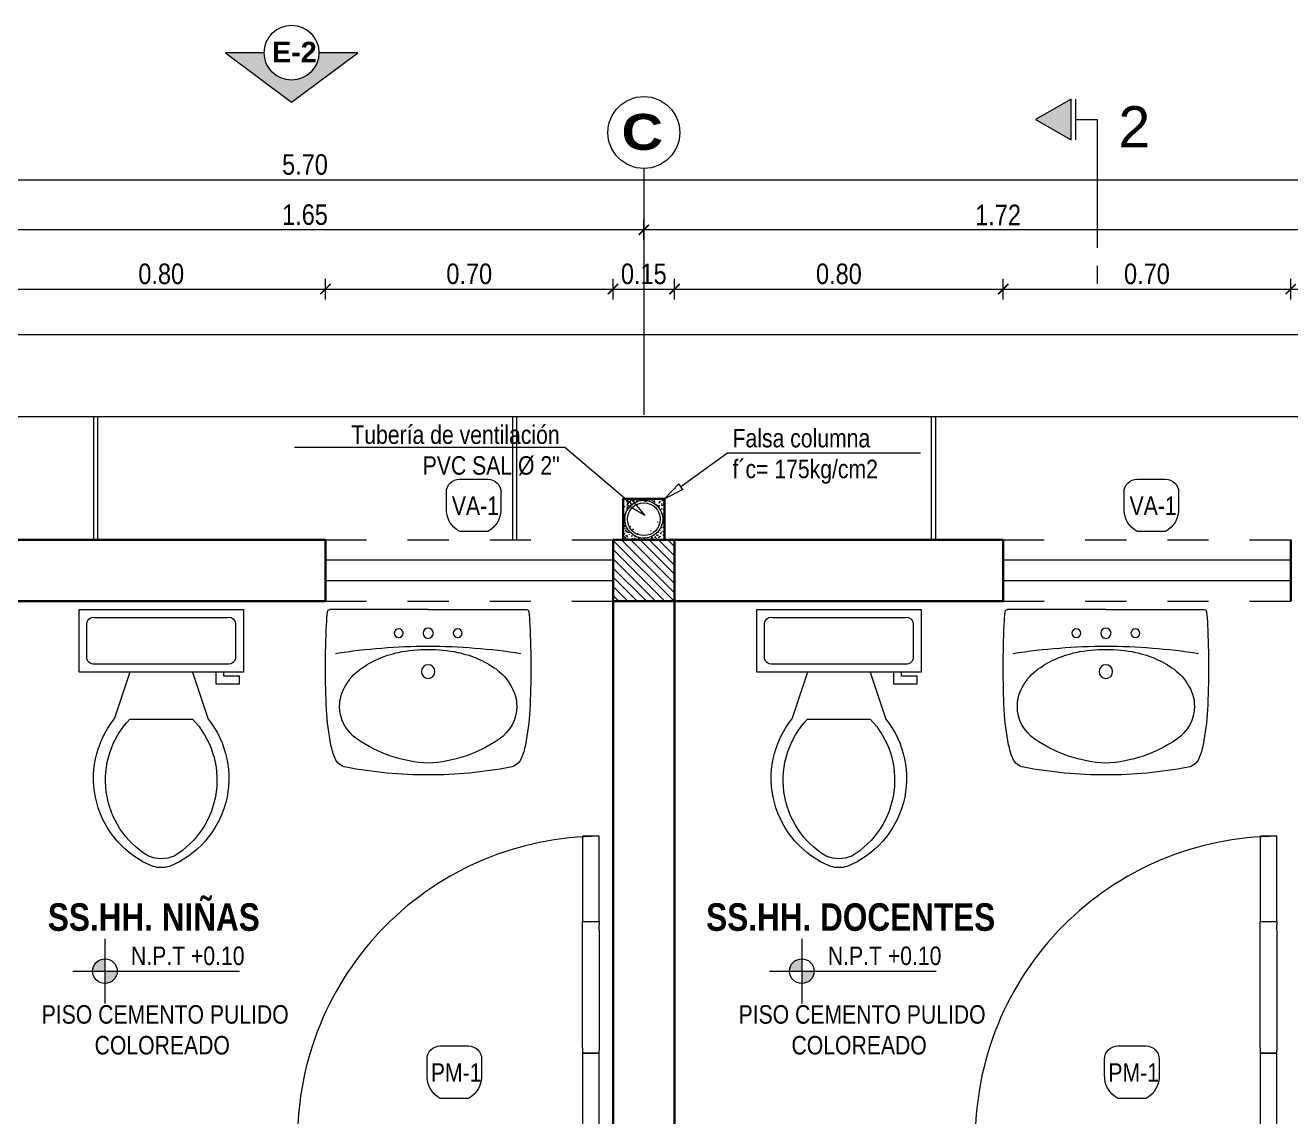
# Model space of a CAD drawing. Header units: metres. Extents: x 115.1 to 149.6, y 26.3 to 56.6.
# Drawn here: x 118.826 to 121.907, y 53.915 to 56.573 of the extents above; entities that cross this region are included whole.
import ezdxf
from ezdxf import colors
from ezdxf.entities.mleader import LeaderData, LeaderLine
from ezdxf.enums import TextEntityAlignment as Align
from ezdxf.math import Vec2, Vec3

# ---------------------------------------------------------------- set-up
doc = ezdxf.new("R2010")
doc.units = ezdxf.units.M
for name, pattern in [('ACAD_ISO02W100', [15, 12, -3]), ('ACAD_ISO04W100', [30, 24, -3, 0, -3]), ('DASHED2', [0.375, 0.25, -0.125])]:
    doc.linetypes.add(name, pattern=pattern)
doc.layers.get('0').update_dxf_attribs({"color": 250})
doc.layers.get('Defpoints').update_dxf_attribs({"color": 30, "lineweight": 9})
for name, color, linetype, lineweight in [('-Achurado', 251, 'Continuous', 5), ('-Acotado', 251, 'Continuous', 5), ('-Eje', 1, 'ACAD_ISO04W100', 9), ('-Proyeccion', 85, 'ACAD_ISO02W100', 9), ('-Textos', 7, 'Continuous', 20), ('-Vista', 148, 'Continuous', 9), ('ACI EJE', 8, 'DASHED2', 0), ('Desagüe', 155, 'Continuous', 40), ('FIC-2ES_CONCRETO 210', 251, 'Continuous', 30), ('ProfileEdges', 252, 'Continuous', 9), ('ventana alta', 7, 'ACAD_ISO02W100', 25)]:
    doc.layers.add(name, color=color, linetype=linetype, lineweight=lineweight)
doc.layers.add('A_50_CotasExter', color=253, linetype='Continuous')
doc.layers.add('THIET-BI', color=21, linetype='Continuous')
doc.layers.add('Observacioness', color=250, linetype='Continuous', plot=False)
doc.layers.add('VISTAS', color=7, linetype='Continuous', lineweight=5, true_color=0x383838)
doc.styles.add('-Arial', font='arial.ttf')
doc.styles.add('-Arial Narrow', font='ARIALN.TTF')
doc.styles.add('ARIALNEG', font='arialbd.ttf')
doc.dimstyles.new('Esc 1_20n', dxfattribs={"dimscale": 0.02, "dimtxt": 2, "dimasz": 1, "dimexe": 1, "dimexo": 1, "dimgap": 0.4500000001, "dimtad": 1, "dimtoh": 1, "dimzin": 3, "dimdsep": 46, "dimtxsty": '-Arial Narrow', "dimblk": 'ARCHTICK', "dimcen": 1, "dimdle": 1, "dimclrd": 252, "dimclre": 252, "dimclrt": 252, "dimadec": 0, "dimazin": 0, "dimtfac": 1, "dimtix": 1, "dimtmove": 1, "dimatfit": 2, "dimldrblk": 'ARCHTICK', "dimfxl": 1, "dimfxlon": 1, "dimtolj": 2, "dimlwd": 5, "dimlwe": 5, "dimarcsym": 0})

# ---------------------------------------------------------------- blocks, each defined once
blk = doc.blocks.new('A$C562401CD')
at = {"layer": 'ProfileEdges', "color": 253, "lineweight": 5}
for p, q in [((0.8167469382248669, 1.426512194620173), (0.8617469382250533, 1.426512370498529)), ((0.8167469921598354, 1.412712492319187), (0.8167469382248669, 1.426512194620173)), ((0.8617469382250533, 1.426512370498529), (0.8617469734005851, 1.417512370498741)), ((0.8617470261640108, 1.404012370498648), (0.8617469734005851, 1.417512370498741)), ((0.8167482913179924, 1.080311896923902), (0.8167483452529609, 1.066512194622916)), ((0.8617482573135646, 1.089012370501351), (0.8617483100771892, 1.075512370501059)), ((0.8617483452529484, 1.066512370501272), (0.8617483100771892, 1.075512370501059)), ((0.8167483452529609, 1.066512194622916), (0.8617483452529484, 1.066512370501272))]:
    blk.add_line(p, q, dxfattribs=at)
for points in [[(0.8617460236566785, 1.660512370496903), (0.8167460236569184, 1.660512194618548), (0.8167469382248669, 1.426512194620173), (0.8617469382250533, 1.426512370498529), (0.8617460236566785, 1.660512370496903)], [(0.8167482913179924, 1.080311896923902), (0.8167469921598354, 1.412712492319187)], [(0.8617470261640108, 1.404012370498648), (0.8617482573135646, 1.089012370501351)], [(0.8617483452529484, 1.066512370501272), (0.8167483452529609, 1.066512194622916), (0.8167492598211368, 0.8325121946245417), (0.8617492598210958, 0.8325123705030961), (0.8617483452529484, 1.066512370501272)], [(0.03149947967517619, 0.776259125545252), (0.03149928620894116, 0.8257591255449057), (-7.137911381960294e-07, 0.8257590024299759), (-1.861556313542678e-07, 0.6907590024309087), (0.04499981384432772, 0.6907591783094631), (0.04499947967508433, 0.7762591783086776), (0.03149947967517619, 0.776259125545252)], [(0.8684994796687704, 0.7762623968852154), (0.8684992862025354, 0.8257623968848691), (0.8999992862020179, 0.8257625199997989), (0.8999998138374963, 0.6907625200007317), (0.8549998138381341, 0.6907623441221631), (0.8549994796690896, 0.7762623441217897), (0.8684994796687704, 0.7762623968852154)]]:
    blk.add_lwpolyline(points, dxfattribs=at)
blk.add_circle((0.8662492686148369, 0.8302623880909294, -3.62615590681292e-09), 0.004500000000000447, dxfattribs=at)
blk.add_arc((0.8662492686148369, 0.8302623880909294, -3.62615590681292e-09), 0.8302621950325345, 90.3107671249488, 180.3107671249618, dxfattribs=at)
blk = doc.blocks.new('Toilet - top')
at = {"layer": 'ProfileEdges', "color": 253, "lineweight": 5}
for p, q in [((9.5, -6), (9.5, -2)), ((-8, -8.5), (-8, -8)), ((-7, -8), (-7, -9.5)), ((-4, -8), (-6, -14)), ((4, -8), (6, -14)), ((-10, -8.5), (-8, -8.5)), ((-10, -9.5), (-10, -8.5)), ((-7, -9.5), (-10, -9.5)), ((4, -14), (-4, -14))]:
    blk.add_line(p, q, dxfattribs=at)
blk.add_lwpolyline([(10.5, -8), (10.5, 0), (-10.5, 0), (-10.5, -8)], close=True, dxfattribs=at)
for points in [[(8.5, -1), (-8.5, -1)], [(-9.5, -2), (-9.5, -6)], [(-8.5, -7), (8.5, -7)]]:
    blk.add_lwpolyline(points, dxfattribs=at)
for centre, radius, start, end in [((-8.625, -1.875), 0.8838834999999999, 81.8699, 188.1301), ((8.625, -1.875), 0.8838834999999999, 351.8699, 98.13009999999998), ((-8.625, -6.125), 0.8838834999999999, 171.869898, 278.1301), ((8.625, -6.125), 0.8838834999999999, 261.8699, 8.130099999999993), ((3.519562435188957, -21.58049502388982), 12.16902005083647, 141.4691096810948, 247.9714346835576), ((4.199957580658808, -21.81740929088453), 11.3291791325804, 136.3677254423718, 238.946823937405), ((-3.519499936778317, -21.58047137067522), 12.16903423757823, 292.0284332733153, 38.53070636800452), ((-4.199890672038477, -21.81738596564129), 11.32918622148567, 301.0530065773863, 43.63209216694732), ((2.096609817270334e-05, -27.87646475467881), 4, 245.7318247449371, 294.2681740488959), ((2.094152141829397e-05, -28.99996806116074), 4, 254.8605283244436, 285.1394707718433)]:
    blk.add_arc(centre, radius, start, end, dxfattribs=at)
blk = doc.blocks.new('GO-L1')
at = {"layer": 'ProfileEdges', "color": 253, "lineweight": 5}
for q in [(-0.3327824254450604, 0), (0.3327824254450604, 0)]:
    blk.add_line((0, 0), q, dxfattribs=at)
for centre, radius in [((-0.09999999999999432, -0.0799999999999983), 0.015), ((0, -0.0799999999999983), 0.0175), ((0.09999999999999432, -0.0799999999999983), 0.015), ((0, -0.2099999999999937), 0.023)]:
    blk.add_circle(centre, radius, dxfattribs=at)
for centre, radius, start, end in [((-0.3327824254450604, -0.007999999999995566), 0.008, 90, 174.3540644898842), ((0.3327824254450604, -0.007999999999995566), 0.008, 5.645935510115757, 90), ((0.5200601350663305, -0.09231231808202267), 0.8650000000000001, 174.3540644898844, 177.3288293691804), ((-0.5200601350663305, -0.09231231808202267), 0.8650000000000001, 2.67117063081956, 5.645935510115578), ((2.652542007047458, -0.195999999999998), 3, 177.2487454111207, 182.7512545888794), ((-2.652542007047458, -0.195999999999998), 3, 357.2487454111206, 2.751254588879296), ((0, -2.123999999999995), 2, 90, 99.01986024400992), ((0, -2.123999999999995), 2, 80.98013975599007, 90), ((-0.03181321100632317, -0.4781009698542675), 0.34, 101.5680942305904, 127.4202598148405), ((-0.003000947976701696, -0.6099905202330262), 0.475, 89.63801516326619, 101.7831711117331), ((0.003000947976701696, -0.6099905202330262), 0.475, 78.21682888826687, 90.36198483673382), ((0.03181321100632317, -0.4781009698542675), 0.34, 52.57974018515949, 78.43190576940964), ((-0.1193186804561464, -0.3496382568626899), 0.185, 130.0736628823188, 152.3456732909803), ((0.1193186804561464, -0.3496382568626899), 0.185, 27.65432670901967, 49.92633711768118), ((-0.1695964615588963, -0.3269999999999982), 0.13, 150.8983235834534, 180), ((0.1695964615588963, -0.3269999999999982), 0.13, 0, 29.10167641654664), ((0.5195640095527239, -0.2901783038704195), 0.8650000000000001, 183.3019116716037, 191.1871020332788), ((-0.1645964615588866, -0.3269999999999982), 0.135, 180, 235.6913590017151), ((0.1645964615588866, -0.3269999999999982), 0.135, 304.3086409982849, 0), ((-0.5195640095527239, -0.2901783038704195), 0.8650000000000001, 348.8128979667213, 356.6980883283964), ((-0.08394301275494342, -0.4085321012941279), 0.25, 191.4125232143251, 202.4373626343587), ((0.02729754206491464, -0.04578502322551969), 0.4754484862487149, 235.6913590017151, 266.7085929295283), ((-0.02729754206491464, -0.04578502322551969), 0.4754484862487149, 273.2914070704717, 304.3086409982849), ((0.08394301275494342, -0.4085321012941279), 0.25, 337.5626373656413, 348.5874767856749), ((-0.2688024808922336, -0.4848667398273392), 0.05, 202.4373626343588, 259.3166524255129), ((0.2688024808922336, -0.4848667398273392), 0.05, 280.6833475744872, 337.5626373656413), ((0, 0.9399999999999977), 1.5, 259.3166524255126, 270.0000000000001), ((0, 0.9399999999999977), 1.5, 270, 280.6833475744875)]:
    blk.add_arc(centre, radius, start, end, dxfattribs=at)
blk = doc.blocks.new('Corte Vertical 1_1000')
at = {"layer": '-Eje'}
blk.add_hatch(color=256, dxfattribs=at).paths.add_polyline_path([(13.34, -3.56), (9.86000239192921, -1.564997389205983), (9.86000239192921, -5.55499999999989)])
for p, q in [((9.439999999999909, -1.565000000000109), (9.439999999999909, -5.55499999999989)), ((9.439999999999909, -3.56), (7.34, -3.56))]:
    blk.add_line(p, q, dxfattribs=at)
blk.add_lwpolyline([(13.34, -3.56), (9.86000239192921, -5.55499999999989), (9.86000239192921, -1.564997389205983)], close=True, dxfattribs=at)
for points in [[(7.34, -3.56), (7.34, -16.05000000000069)], [(7.34, -14.24500000000035), (7.34, -16)], [(7.34, -17.8050000000008), (7.34, -19.56)]]:
    blk.add_lwpolyline(points, dxfattribs=at)
at = {"layer": '-Eje', "style": '-Arial'}
blk.add_attdef('A', text='', height=4, dxfattribs=at).set_placement((3.713053733645211, -4.237467017153904), align=Align.MIDDLE)
blk = doc.blocks.new('_ClosedBlank')
at = {"color": 0, "linetype": 'ByBlock', "lineweight": -2}
for p, q in [((-1, 0.1666666666666667), (0, 0)), ((-1, 0.1666666666666667), (-1, -0.1666666666666667)), ((0, 0), (-1, -0.1666666666666667))]:
    blk.add_line(p, q, dxfattribs=at)
blk = doc.blocks.new('Nivel Planta 1_1000')
at = {"layer": '-Acotado'}
h = blk.add_hatch(color=256, dxfattribs=at)
h.paths.add_polyline_path([(0, 1.2, 0.4142135623731005), (-1.200000000000728, 0), (0, 0)])
h.paths.add_polyline_path([(0, -1.200000000000364, 0.4142135623731005), (1.200000000000728, 0), (0, 0)])
for p, q in [((0, 3.137273269833168), (0, -3.137273269833168)), ((-3.139864209078223, 0), (13.09857032580657, 0))]:
    blk.add_line(p, q, dxfattribs=at)
blk.add_circle((0, 0), 1.19999999999992, dxfattribs=at)
at = {"layer": '-Acotado', "style": '-Arial Narrow'}
blk.add_attdef('NIVEL', (2.536229383167665, 0.6016111006974825), '', height=1.8, dxfattribs=at)
blk = doc.blocks.new('_ArchTick')
at = {"color": 0, "linetype": 'ByBlock', "const_width": 0.15}
blk.add_lwpolyline([(-0.5, -0.5), (0.5, 0.5)], dxfattribs=at)
blk = doc.blocks.new('*D245')
at = {"layer": 'A_50_CotasExter', "color": 252, "lineweight": 5, "transparency": 16777216}
for p, q in [((118.7567041587242, 55.90570174116614), (118.7567041587242, 55.95570174116614)), ((119.5566895758537, 55.90570174116606), (119.5566895758537, 55.95570174116605)), ((118.7317041587242, 55.93070174116614), (119.5816895758537, 55.93070174116605))]:
    blk.add_line(p, q, dxfattribs=at)
at = {"layer": 'Defpoints', "color": 0, "transparency": 16777216}
for p in [(119.5566895758537, 55.93070174116605), (118.7567041587241, 55.32013890541964), (119.5566895758536, 55.32013890541964)]:
    blk.add_point(p, dxfattribs=at)
at = {"layer": 'A_50_CotasExter', "color": 252, "lineweight": 5, "transparency": 16777216, "xscale": 0.025, "yscale": 0.025, "zscale": 0.025}
for p, rotation in [((118.7567041587242, 55.93070174116614), 179.9999999999939), ((119.5566895758537, 55.93070174116605), 359.9999999999939)]:
    blk.add_blockref('_ArchTick', p, dxfattribs=dict(at, rotation=rotation))
at = {"layer": 'A_50_CotasExter', "color": 252, "transparency": 16777216, "insert": (119.156696867289, 55.96748039055468), "char_height": 0.05, "attachment_point": 5, "style": '-Arial Narrow'}
blk.add_mtext('\\A2;0.80', dxfattribs=at)
blk = doc.blocks.new('*D246')
at = {"layer": 'A_50_CotasExter', "color": 252, "lineweight": 5, "transparency": 16777216}
for p, q in [((119.5566895758537, 55.90570174116606), (119.5566895758537, 55.95570174116605)), ((120.2566967143927, 55.90570174116598), (120.2566967143927, 55.95570174116597)), ((119.5316895758537, 55.93070174116605), (120.2816967143927, 55.93070174116598))]:
    blk.add_line(p, q, dxfattribs=at)
at = {"layer": 'Defpoints', "color": 0, "transparency": 16777216}
for p in [(120.2566967143927, 55.93070174116598), (119.5566895758536, 55.32013890541964), (120.2566967143926, 55.32013878810248)]:
    blk.add_point(p, dxfattribs=at)
at = {"layer": 'A_50_CotasExter', "color": 252, "lineweight": 5, "transparency": 16777216, "xscale": 0.025, "yscale": 0.025, "zscale": 0.025}
for p, rotation in [((119.5566895758537, 55.93070174116605), 179.9999999999939), ((120.2566967143927, 55.93070174116598), 359.9999999999939)]:
    blk.add_blockref('_ArchTick', p, dxfattribs=dict(at, rotation=rotation))
at = {"layer": 'A_50_CotasExter', "color": 252, "transparency": 16777216, "insert": (119.9066931451232, 55.9674803905546), "char_height": 0.05, "attachment_point": 5, "style": '-Arial Narrow'}
blk.add_mtext('\\A2;0.70', dxfattribs=at)
blk = doc.blocks.new('*D247')
at = {"layer": 'A_50_CotasExter', "color": 252, "lineweight": 5, "transparency": 16777216}
for p, q in [((120.2566967143927, 55.90570174116598), (120.2566967143927, 55.95570174116597)), ((120.4067079454879, 55.90570174116596), (120.406707945488, 55.95570174116596)), ((120.2316967143927, 55.93070174116598), (120.4317079454879, 55.93070174116596))]:
    blk.add_line(p, q, dxfattribs=at)
at = {"layer": 'Defpoints', "color": 0, "transparency": 16777216}
for p in [(120.4067079454879, 55.93070174116596), (120.2566967143926, 55.32013878810248), (120.4067079454879, 55.32013865567455)]:
    blk.add_point(p, dxfattribs=at)
at = {"layer": 'A_50_CotasExter', "color": 252, "lineweight": 5, "transparency": 16777216, "xscale": 0.025, "yscale": 0.025, "zscale": 0.025}
for p, rotation in [((120.2566967143927, 55.93070174116598), 179.9999999999939), ((120.4067079454879, 55.93070174116596), 359.9999999999939)]:
    blk.add_blockref('_ArchTick', p, dxfattribs=dict(at, rotation=rotation))
at = {"layer": 'A_50_CotasExter', "color": 252, "transparency": 16777216, "insert": (120.3317023299403, 55.96748039055456), "char_height": 0.05, "attachment_point": 5, "style": '-Arial Narrow'}
blk.add_mtext('\\A2;0.15', dxfattribs=at)
blk = doc.blocks.new('*D248')
at = {"layer": 'A_50_CotasExter', "color": 252, "lineweight": 5, "transparency": 16777216}
for p, q in [((120.4067079454879, 55.90570174116596), (120.406707945488, 55.95570174116596)), ((121.2066901752875, 55.90570174116588), (121.2066901752875, 55.95570174116587)), ((120.3817079454879, 55.93070174116596), (121.2316901752875, 55.93070174116588))]:
    blk.add_line(p, q, dxfattribs=at)
at = {"layer": 'Defpoints', "color": 0, "transparency": 16777216}
for p in [(121.2066901752875, 55.93070174116588), (120.4067079454879, 55.32013865567455), (121.2066901752874, 55.32013865928612)]:
    blk.add_point(p, dxfattribs=at)
at = {"layer": 'A_50_CotasExter', "color": 252, "lineweight": 5, "transparency": 16777216, "xscale": 0.025, "yscale": 0.025, "zscale": 0.025}
for p, rotation in [((120.4067079454879, 55.93070174116596), 179.9999999999939), ((121.2066901752875, 55.93070174116588), 359.9999999999939)]:
    blk.add_blockref('_ArchTick', p, dxfattribs=dict(at, rotation=rotation))
at = {"layer": 'A_50_CotasExter', "color": 252, "transparency": 16777216, "insert": (120.8066990603877, 55.96748039055451), "char_height": 0.05, "attachment_point": 5, "style": '-Arial Narrow'}
blk.add_mtext('\\A2;0.80', dxfattribs=at)
blk = doc.blocks.new('*D249')
at = {"layer": 'A_50_CotasExter', "color": 252, "lineweight": 5, "transparency": 16777216}
for p, q in [((121.2066901752875, 55.90570174116588), (121.2066901752875, 55.95570174116587)), ((121.906700580349, 55.9057017411658), (121.906700580349, 55.9557017411658)), ((121.1816901752875, 55.93070174116588), (121.931700580349, 55.9307017411658))]:
    blk.add_line(p, q, dxfattribs=at)
at = {"layer": 'Defpoints', "color": 0, "transparency": 16777216}
for p in [(121.906700580349, 55.9307017411658), (121.2066901752874, 55.32013865928612), (121.9067005803489, 55.32013848569646)]:
    blk.add_point(p, dxfattribs=at)
at = {"layer": 'A_50_CotasExter', "color": 252, "lineweight": 5, "transparency": 16777216, "xscale": 0.025, "yscale": 0.025, "zscale": 0.025}
for p, rotation in [((121.2066901752875, 55.93070174116588), 179.9999999999939), ((121.906700580349, 55.9307017411658), 359.9999999999939)]:
    blk.add_blockref('_ArchTick', p, dxfattribs=dict(at, rotation=rotation))
at = {"layer": 'A_50_CotasExter', "color": 252, "transparency": 16777216, "insert": (121.5566953778183, 55.96748039055443), "char_height": 0.05, "attachment_point": 5, "style": '-Arial Narrow'}
blk.add_mtext('\\A2;0.70', dxfattribs=at)
blk = doc.blocks.new('*D250')
at = {"layer": 'A_50_CotasExter', "color": 252, "lineweight": 5, "transparency": 16777216}
for p, q in [((121.906700580349, 55.9057017411658), (121.906700580349, 55.9557017411658)), ((122.0567005803578, 55.90570174116579), (122.0567005803578, 55.95570174116578)), ((121.881700580349, 55.93070174116581), (122.0817005803578, 55.93070174116578))]:
    blk.add_line(p, q, dxfattribs=at)
at = {"layer": 'Defpoints', "color": 0, "transparency": 16777216}
for p in [(122.0567005803578, 55.93070174116578), (121.9067005803489, 55.32013848569646), (122.0567005803577, 55.32013865567447)]:
    blk.add_point(p, dxfattribs=at)
at = {"layer": 'A_50_CotasExter', "color": 252, "lineweight": 5, "transparency": 16777216, "xscale": 0.025, "yscale": 0.025, "zscale": 0.025}
for p, rotation in [((121.906700580349, 55.9307017411658), 179.9999999999939), ((122.0567005803578, 55.93070174116578), 359.9999999999939)]:
    blk.add_blockref('_ArchTick', p, dxfattribs=dict(at, rotation=rotation))
at = {"layer": 'A_50_CotasExter', "color": 252, "transparency": 16777216, "insert": (121.9817005803534, 55.96748039055438), "char_height": 0.05, "attachment_point": 5, "style": '-Arial Narrow'}
blk.add_mtext('\\A2;0.15', dxfattribs=at)
blk = doc.blocks.new('*D255')
at = {"layer": 'A_50_CotasExter', "color": 252, "lineweight": 5, "transparency": 16777216}
for p, q in [((122.0817045533556, 56.07500100187895), (120.3067079806036, 56.07500100187895)), ((120.3317079806036, 56.05000100187895), (120.3317079806036, 56.10000100187895)), ((122.0567045533555, 56.05000100187895), (122.0567045533555, 56.10000100187895))]:
    blk.add_line(p, q, dxfattribs=at)
at = {"layer": 'Defpoints', "color": 0, "transparency": 16777216}
for p in [(120.3317079806036, 56.07500100187895), (120.3317079806036, 55.62013840524848), (122.0567045533555, 55.62013840615421)]:
    blk.add_point(p, dxfattribs=at)
at = {"layer": 'A_50_CotasExter', "color": 252, "lineweight": 5, "transparency": 16777216, "xscale": 0.025, "yscale": 0.025, "zscale": 0.025, "rotation": 180}
blk.add_blockref('_ArchTick', (120.3317079806036, 56.07500100187895), dxfattribs=at)
at = {"layer": 'A_50_CotasExter', "color": 252, "lineweight": 5, "transparency": 16777216, "xscale": 0.025, "yscale": 0.025, "zscale": 0.025}
blk.add_blockref('_ArchTick', (122.0567045533555, 56.07500100187895), dxfattribs=at)
at = {"layer": 'A_50_CotasExter', "color": 252, "transparency": 16777216, "insert": (121.1942062669796, 56.11135332111747), "char_height": 0.05, "attachment_point": 5, "style": '-Arial Narrow'}
blk.add_mtext('\\A2;1.72', dxfattribs=at)
blk = doc.blocks.new('*D256')
at = {"layer": 'A_50_CotasExter', "color": 252, "lineweight": 5, "transparency": 16777216}
for p, q in [((120.3567079806036, 56.07500100187895), (118.6567073709731, 56.07500100187895)), ((118.6817073709731, 56.05000100187895), (118.6817073709731, 56.10000100187895)), ((120.3317079806036, 56.05000100187895), (120.3317079806036, 56.10000100187895))]:
    blk.add_line(p, q, dxfattribs=at)
at = {"layer": 'Defpoints', "color": 0, "transparency": 16777216}
for p in [(118.6817073709731, 56.07500100187895), (118.6817073709731, 55.62013849605783), (120.3317079806036, 55.62013840524848)]:
    blk.add_point(p, dxfattribs=at)
at = {"layer": 'A_50_CotasExter', "color": 252, "lineweight": 5, "transparency": 16777216, "xscale": 0.025, "yscale": 0.025, "zscale": 0.025, "rotation": 180}
blk.add_blockref('_ArchTick', (118.6817073709731, 56.07500100187895), dxfattribs=at)
at = {"layer": 'A_50_CotasExter', "color": 252, "lineweight": 5, "transparency": 16777216, "xscale": 0.025, "yscale": 0.025, "zscale": 0.025}
blk.add_blockref('_ArchTick', (120.3317079806036, 56.07500100187895), dxfattribs=at)
at = {"layer": 'A_50_CotasExter', "color": 252, "transparency": 16777216, "insert": (119.5067076757884, 56.11177965126754), "char_height": 0.05, "attachment_point": 5, "style": '-Arial Narrow'}
blk.add_mtext('\\A2;1.65', dxfattribs=at)
blk = doc.blocks.new('*D260')
at = {"layer": 'A_50_CotasExter', "color": 252, "lineweight": 5, "transparency": 16777216}
for p, q in [((116.6317185530726, 56.19704817499291), (122.3817007049926, 56.19704817499291)), ((116.6567185530726, 56.17204817499292), (116.6567185530726, 56.22204817499291)), ((122.3567007049926, 56.17204817499292), (122.3567007049926, 56.22204817499291))]:
    blk.add_line(p, q, dxfattribs=at)
at = {"layer": 'Defpoints', "color": 0, "transparency": 16777216}
for p in [(122.3567007049926, 56.19704817499291), (116.6567185530726, 55.6201384114303), (122.3567007049926, 55.62013864964169)]:
    blk.add_point(p, dxfattribs=at)
at = {"layer": 'A_50_CotasExter', "color": 252, "lineweight": 5, "transparency": 16777216, "xscale": 0.025, "yscale": 0.025, "zscale": 0.025, "rotation": 180}
blk.add_blockref('_ArchTick', (116.6567185530726, 56.19704817499291), dxfattribs=at)
at = {"layer": 'A_50_CotasExter', "color": 252, "lineweight": 5, "transparency": 16777216, "xscale": 0.025, "yscale": 0.025, "zscale": 0.025}
blk.add_blockref('_ArchTick', (122.3567007049926, 56.19704817499291), dxfattribs=at)
at = {"layer": 'A_50_CotasExter', "color": 252, "transparency": 16777216, "insert": (119.5067096290326, 56.2338268243815), "char_height": 0.05, "attachment_point": 5, "style": '-Arial Narrow'}
blk.add_mtext('\\A2;5.70', dxfattribs=at)
blk = doc.blocks.new('*D381')
at = {"layer": 'A_50_CotasExter', "color": 252, "lineweight": 5, "transparency": 16777216}
for p, q in [((124.3392354452029, 54.86854730417072), (124.3392354452029, 55.83355902545908)), ((124.3642354452029, 55.80855902545908), (124.3142354452029, 55.80855902545908)), ((124.314235445203, 54.89354730417072), (124.364235445203, 54.89354730417072))]:
    blk.add_line(p, q, dxfattribs=at)
at = {"layer": 'Defpoints', "color": 0, "transparency": 16777216}
for p in [(124.3392354452029, 55.80855902545908), (124.5665051409669, 55.80855902545908), (119.6157589211932, 54.89354730417072)]:
    blk.add_point(p, dxfattribs=at)
at = {"layer": 'A_50_CotasExter', "color": 252, "lineweight": 5, "transparency": 16777216, "xscale": 0.025, "yscale": 0.025, "zscale": 0.025}
for p, rotation in [((124.3392354452029, 55.80855902545908), 90), ((124.3392354452029, 54.89354730417072), 270)]:
    blk.add_blockref('_ArchTick', p, dxfattribs=dict(at, rotation=rotation))
at = {"layer": 'A_50_CotasExter', "color": 252, "transparency": 16777216, "insert": (124.3024567958144, 55.35105316481485), "char_height": 0.05, "attachment_point": 5, "rotation": 90, "style": '-Arial Narrow'}
blk.add_mtext('\\A2;0.92', dxfattribs=at)
blk = doc.blocks.new('*D382')
at = {"layer": 'A_50_CotasExter', "color": 252, "lineweight": 5, "transparency": 16777216}
for p, q in [((124.1710464033322, 52.78934021670908), (124.1710464033322, 55.83355902545908)), ((124.1960464033322, 55.80855902545908), (124.1460464033322, 55.80855902545908)), ((124.1460464033322, 52.81434021670908), (124.1960464033322, 52.81434021670908))]:
    blk.add_line(p, q, dxfattribs=at)
at = {"layer": 'Defpoints', "color": 0, "transparency": 16777216}
for p in [(124.1710464033322, 55.80855902545908), (124.5665051409669, 55.80855902545908), (119.3157588811559, 52.81434021670908)]:
    blk.add_point(p, dxfattribs=at)
at = {"layer": 'A_50_CotasExter', "color": 252, "lineweight": 5, "transparency": 16777216, "xscale": 0.025, "yscale": 0.025, "zscale": 0.025}
for p, rotation in [((124.1710464033322, 55.80855902545908), 90), ((124.1710464033322, 52.81434021670908), 270)]:
    blk.add_blockref('_ArchTick', p, dxfattribs=dict(at, rotation=rotation))
at = {"layer": 'A_50_CotasExter', "color": 252, "transparency": 16777216, "insert": (124.1342677539436, 54.31144962108403), "char_height": 0.05, "attachment_point": 5, "rotation": 90, "style": '-Arial Narrow'}
blk.add_mtext('\\A2;2.99', dxfattribs=at)

msp = doc.modelspace()

# ---------------------------------------------------------------- hatches: boundary and pattern name
at = {"layer": '-Achurado', "lineweight": 5, "ltscale": 0.008999999999999998}
h = msp.add_hatch(dxfattribs=at)
h.set_pattern_fill('ANSI31', color=256, scale=0.005, angle=-90.00000000000001)
h.set_pattern_definition([(314.9999999999999, (0, 0.7522096962722742), (0.01122532015133645, 0.01122532015133644), [])])
h.paths.add_polyline_path([(120.2567079031501, 55.32013833613081), (120.2567079042334, 55.17013841736581), (120.4067079457468, 55.17013840544926), (120.4067079446634, 55.3201383242143)])
at = {"layer": 'Observacioness', "lineweight": 5, "ltscale": 0.1}
h = msp.add_hatch(dxfattribs=at)
h.set_pattern_fill('AR-CONC', color=0, scale=0.003)
h.set_pattern_definition([(49.99999999999999, (-800675.858308624, -9254173.62307868), (0.02151780547802261, -0.001882564049477853), [0.00225, -0.02475]), (355, (-800675.858308624, -9254173.62307868), (-0.004162540008390001, 0.02256576401100036), [0.0018, -0.0198]), (100.45144446, (-800675.8565154736, -9254173.62323556), (0.01735526540181336, 0.02068319972905888), [0.001912205759999997, -0.02103426335999995]), (46.18420000000001, (-800675.858308624, -9254173.61707868), (0.03201723992014717, -0.004965578423792296), [0.003375, -0.037125]), (96.63563549, (-800675.8556405216, -9254173.617492478), (0.02803985837022685, 0.02922355802323651), [0.00286831026, -0.0315514128]), (351.1841639899999, (-800675.858308624, -9254173.61707868), (0.02803985835164319, 0.02922355800809971), [0.0027, -0.02970000003]), (21, (-800675.855308624, -9254173.61857868), (0.01790721156355385, -0.01207856671996017), [0.00225, -0.02475]), (326.0000000000001, (-800675.855308624, -9254173.61857868), (0.007299459957647452, 0.02175450135140559), [0.0018, -0.0198]), (71.45144474, (-800675.8538163564, -9254173.619585227), (0.02520667130189913, 0.009675934584190615), [0.0019122057, -0.02103426336]), (37.50000000000001, (-800675.858308624, -9254173.62307868), (0.0003647956595187201, 0.009986815614939346), [0, -0.01956, 0, -0.0201, 0, -0.019875]), (7.499999999999999, (-800675.858308624, -9254173.62307868), (0.007892086123264459, 0.01183235135647081), [0, -0.01146, 0, -0.01911, 0, -0.007575]), (327.5, (-800675.864998624, -9254173.62307868), (0.01601467308517227, -0.0006766461520313927), [0, -0.0075, 0, -0.0234, 0, -0.03105]), (317.5, (-800675.867998624, -9254173.62307868), (0.01749558508027159, 0.003003149469969532), [0, -0.00975, 0, -0.01554, 0, -0.02205])])
h.paths.add_polyline_path([(120.281707870263, 55.32013857068547), (120.281707870263, 55.42013857031294), (120.3817078702398, 55.42013857031294), (120.3817078702398, 55.32013857068547)])
edge = h.paths.add_edge_path(flags=16)
edge.add_arc((120.3317078701932, 55.37013857143052), 0.04620798642281443, 0, 360)
at = {"layer": 'VISTAS', "true_color": 0xc2c2c2}
h = msp.add_hatch(color=9, dxfattribs=at)
h.dxf.hatch_style = 1
h.paths.add_polyline_path([(119.4073801621246, 56.50649776564509), (119.3129884118743, 56.50649776564509), (119.4740676433651, 56.38569932140066), (119.6351468748569, 56.50649776564509), (119.5407551246066, 56.50649776564509, -0.1989123673807722), (119.5212228135712, 56.45934259544023, -0.6681786379198804)])

# ---------------------------------------------------------------- linework, layer by layer
at = {"layer": '-Acotado'}
for points in [[(119.8829078984469, 55.46764133738243), (119.9519817017591, 55.46764133738243, -0.4142135623730951), (119.9838864607947, 55.43573657834641), (119.9838864607947, 55.39703610563625, -0.2864775821717732), (119.9519817017591, 55.34013134660059), (119.8829078984469, 55.34013134660059, -0.2864775821728731), (119.8510031394109, 55.39703610563625), (119.8510031394109, 55.43573657834641, -0.4142135623730819)], [(121.5329084978807, 55.46764108763735), (121.6019823011929, 55.46764108763735, -0.4142135623730951), (121.6338870602285, 55.43573632860132), (121.6338870602285, 55.39703585589116, -0.2864775821717732), (121.6019823011929, 55.3401310968555), (121.5329084978807, 55.3401310968555, -0.2864775821728731), (121.5010037388447, 55.39703585589116), (121.5010037388447, 55.43573632860132, -0.4142135623730819)], [(119.8358491375601, 54.08705745260249), (119.9049229408724, 54.08705745260249, -0.4142135623730951), (119.9368276999079, 54.05515269356647), (119.9368276999079, 54.01645222085631, -0.2864775821717732), (119.9049229408724, 53.95954746182065), (119.8358491375601, 53.95954746182065, -0.2864775821728731), (119.8039443785241, 54.01645222085631), (119.8039443785241, 54.05515269356647, -0.4142135623730819)], [(121.4854945752097, 54.08705745260249), (121.5545683785219, 54.08705745260249, -0.4142135623730951), (121.5864731375575, 54.05515269356647), (121.5864731375575, 54.01645222085631, -0.2864775821717732), (121.5545683785219, 53.95954746182065), (121.4854945752097, 53.95954746182065, -0.2864775821728731), (121.4535898161737, 54.01645222085631), (121.4535898161737, 54.05515269356647, -0.4142135623730819)]]:
    msp.add_lwpolyline(points, format="xyb", close=True, dxfattribs=at)
at = {"layer": '-Eje', "ltscale": 0.025}
msp.add_line((120.3317079806036, 56.22458620383661), (120.3317079806036, 55.62013840524848), dxfattribs=at)
at = {"layer": '-Eje', "linetype": 'ByBlock', "ltscale": 0.025}
msp.add_circle((120.3317079806036, 56.3120862038367), 0.0875, dxfattribs=at)
at = {"layer": '-Proyeccion', "ltscale": 3}
msp.add_lwpolyline([(116.4567181009547, 52.32013828805729), (116.4567185792824, 55.82013840307199), (122.5567011668305, 55.82013865800003), (122.5566927382992, 52.32013853491073)], close=True, dxfattribs=at)
at = {"layer": '-Vista', "color": 254}
for p, q in [((118.991717812079, 55.62047312592085), (118.991717812079, 55.32048061564484)), ((119.001717812079, 55.62047312592085), (119.001717812079, 55.32048061564484)), ((120.011717812079, 55.6204730786553), (120.011717812079, 55.32048056837929)), ((120.021717812079, 55.6204730786553), (120.021717812079, 55.32048056837929)), ((121.031717812079, 55.6204728727963), (121.031717812079, 55.32048036252029)), ((121.041717812079, 55.6204728727963), (121.041717812079, 55.32048036252029))]:
    msp.add_line(p, q, dxfattribs=at)
at = {"layer": 'ACI EJE', "ltscale": 0.3}
for p, q in [((119.5566895758536, 55.32013890541964), (120.2566968843706, 55.32013878810245)), ((121.2066901752874, 55.32013865567455), (121.9066974838044, 55.32013853835737)), ((119.5566895758536, 55.17013890865867), (120.2566968843706, 55.17013879134149)), ((121.2066901752874, 55.17013865891359), (121.9066974838044, 55.1701385415964))]:
    msp.add_line(p, q, dxfattribs=at)
at = {"layer": 'Desagüe', "lineweight": 5, "ltscale": 0.1}
for radius in [0.04620798642281443, 0.04]:
    msp.add_circle((120.3317078701932, 55.37013857143052), radius, dxfattribs=at)
at = {"layer": 'FIC-2ES_CONCRETO 210'}
for p, q in [((119.5566895758536, 55.32013890541964), (118.7567041587241, 55.32013890541964)), ((119.5566895758536, 55.17013890865867), (119.5566895758536, 55.3201389090312)), ((120.2566968843706, 55.17013879134149), (120.2566967143929, 55.32013848568382)), ((120.4067078702442, 55.32013865567447), (120.2567078702354, 55.32013848569646)), ((121.2066901752874, 55.32013865567455), (120.4067047581579, 55.32013865567455)), ((120.4067079080051, 55.17013860649784), (120.4067079454879, 55.32013865567455)), ((121.2066901752874, 55.17013865891359), (121.2066901752874, 55.32013865928612)), ((121.9066895944841, 55.17013879134149), (121.9066894245065, 55.32013848568382)), ((119.5566895758536, 55.17013890865867), (118.756697269613, 55.17013885624226)), ((120.4067079080051, 55.17013848226658), (120.2567079042334, 55.17013841736581)), ((120.2567079104528, 53.8701383193068), (120.2567079042334, 55.17013841736581)), ((121.2066901752874, 55.17013865891359), (120.4066978690469, 55.17013860649718)), ((120.4067079080051, 55.17013848226658), (120.4067079442645, 53.87013837699608))]:
    msp.add_line(p, q, dxfattribs=at)
msp.add_lwpolyline([(120.2817078702398, 55.32013857068547), (120.2817078702398, 55.42013857068549), (120.3817078702398, 55.42013857068549), (120.3817078702398, 55.32013857068547)], dxfattribs=at)
at = {"layer": 'ProfileEdges', "lineweight": 5}
msp.add_lwpolyline([(116.6567181271644, 52.37013829615089), (116.6567185530726, 55.6201384114303), (122.3567007049926, 55.62013864964169), (122.356693200136, 52.37013852681716)], close=True, dxfattribs=at)
at = {"layer": 'ventana alta', "lineweight": 13, "ltscale": 0.8}
for p, q in [((120.2566895758071, 55.27013890828614), (119.5566895758536, 55.27013890828614)), ((121.9066901752409, 55.27013865854106), (121.2066901752874, 55.27013865854106)), ((120.2566895758071, 55.22013890940373), (119.5566895758536, 55.22013890940373)), ((121.9066901752409, 55.22013865965864), (121.2066901752874, 55.22013865965864))]:
    msp.add_line(p, q, dxfattribs=at)
at = {"layer": 'VISTAS', "color": 252}
msp.add_lwpolyline([(119.4073801621246, 56.50649776564509), (119.3129884118743, 56.50649776564509), (119.4740676433651, 56.38569932140066), (119.6351468748569, 56.50649776564509), (119.5407551246066, 56.50649776564509)], dxfattribs=at)
at = {"layer": 'VISTAS', "color": 250, "true_color": 0x383838}
msp.add_circle((119.4740676433657, 56.50649776564509), 0.06668748124096462, dxfattribs=at)
at = {"layer": 'VISTAS', "color": 252}
msp.add_circle((119.4740676433657, 56.50649776564509), 0.06668748124096462, dxfattribs=at)

# ---------------------------------------------------------------- block references
at = {"layer": '-Acotado'}
ref = msp.add_blockref('Nivel Planta 1_1000', (119.0196568923445, 54.26924295444125), dxfattribs=dict(at, xscale=0.025, yscale=0.025, zscale=0.025))
ref.add_attrib('NIVEL', 'N.P.T +0.10', (119.0830626269237, 54.28428323195878), dxfattribs={"layer": '-Textos', "height": 0.045, "style": '-Arial Narrow'})
ref = msp.add_blockref('Nivel Planta 1_1000', (120.7164089713008, 54.26924295444125), dxfattribs=dict(at, xscale=0.025, yscale=0.025, zscale=0.025))
ref.add_attrib('NIVEL', 'N.P.T +0.10', (120.77981470588, 54.28428323195878), dxfattribs={"layer": '-Textos', "height": 0.045, "style": '-Arial Narrow'})
at = {"layer": '-Eje'}
ref = msp.add_blockref('Corte Vertical 1_1000', (121.6187921484279, 56.43269191886134), dxfattribs=dict(at, xscale=-0.025, yscale=0.025, zscale=0.025))
ref.add_attrib('A', '2', dxfattribs={"height": 0.1, "style": '-Arial'}).set_placement((121.5259658050867, 56.32675524343268), align=Align.MIDDLE)
at = {"xscale": 0.8888883195359466, "yscale": 0.8888883195359466, "zscale": 0.8888883195359466, "rotation": 0.0002239459273990353}
for p in [(119.456710827244, 53.12193950408356), (121.1067074016915, 53.1219395091361)]:
    msp.add_blockref('A$C562401CD', p, dxfattribs=at)
at = {"layer": 'THIET-BI'}
for name, p, xscale, yscale, zscale in [('Toilet - top', (119.1567006143469, 55.15013856693146), -0.0190476190480361, 0.0190476190480361, 0.01904761904803388), ('GO-L1', (119.8067006143702, 55.15013856693146), -0.7195114376206653, 0.7195114376206653, 0.7195114376205998), ('Toilet - top', (120.8067006143702, 55.15013856693146), -0.0190476190480361, 0.0190476190480361, 0.01904761904803388), ('GO-L1', (121.4567006143935, 55.15013856693146), -0.7195114376206653, 0.7195114376206653, 0.7195114376205998)]:
    msp.add_blockref(name, p, dxfattribs=dict(at, xscale=xscale, yscale=yscale, zscale=zscale))

# ---------------------------------------------------------------- texts
at = {"layer": '-Acotado', "color": 7, "attachment_point": 3, "style": '-Arial Narrow'}
for s, insert, char_height, width in [('\\pxqc;{\\fArial Narrow|b1|i0|c0|p34;SS.HH. NIÑAS}', (119.763643390543, 54.43459935319557), 0.067027862528928, 1.249855741802776), ('\\pxqc;{\\fArial Narrow|b1|i0|c0|p34;SS.HH. DOCENTES}', (121.4603954694993, 54.43459935319557), 0.067027862528928, 1.249855741802776), ('\\pxqc; PISO CEMENTO PULIDO\\PCOLOREADO', (119.5787483294633, 54.18649305053198), 0.04500000000000001, 0.8391063993253738), ('\\pxqc; PISO CEMENTO PULIDO\\PCOLOREADO', (121.2755004084196, 54.18649305053198), 0.04500000000000001, 0.8391063993253738)]:
    msp.add_mtext(s, dxfattribs=dict(at, insert=insert, char_height=char_height, width=width))
at = {"layer": '-Textos', "style": '-Arial Narrow'}
for s, p in [('VA-1', (119.8643461576576, 55.38052707849353)), ('VA-1', (121.5143467570914, 55.38052682874844)), ('PM-1', (119.8132394568583, 53.99994319371359)), ('PM-1', (121.4628848945079, 53.99994319371359))]:
    msp.add_text(s, height=0.045, dxfattribs=at).set_placement(p)
at = {"layer": '-Textos', "insert": (120.3279468244946, 56.31287889189245), "char_height": 0.0875, "attachment_point": 5, "style": '-Arial Narrow'}
msp.add_mtext_dynamic_manual_height_columns('\\pxqc;{\\fArial Black|b0|i0|c0|p34;C}', width=0.2946086952086082, gutter_width=12.5, heights=[0.218812464020786], dxfattribs=at)
at = {"layer": 'VISTAS', "color": 252, "insert": (119.4266636079111, 56.48302496242096), "char_height": 0.05, "attachment_point": 7, "style": 'ARIALNEG'}
msp.add_mtext_dynamic_manual_height_columns('E-2', width=0.2913057583749489, gutter_width=9.792335983405565, heights=[0], dxfattribs=at)

# ---------------------------------------------------------------- dimensions: what is measured, and where the dimension line sits
at = {"layer": 'A_50_CotasExter'}
dim = msp.add_aligned_dim(p1=(116.6567185530726, 55.6201384114303), p2=(122.3567007049926, 55.62013864964169), distance=0.5769095253512185, dimstyle='Esc 1_20n', override={"dimscale": 0.025}, dxfattribs=at)
dim.commit()
dim.dimension.update_dxf_attribs({"geometry": '*D260', "text_midpoint": (119.5067096290326, 56.2338268243815)})
for base, p1, p2, angle, picture, middle in [((118.6817073709731, 56.07500100187895), (120.3317079806036, 55.62013840524848), (118.6817073709731, 55.62013849605783), 4.071109992262541e-12, '*D256', (119.5067076757884, 56.11177965126754)), ((120.3317079806036, 56.07500100187895), (122.0567045533555, 55.62013840615421), (120.3317079806036, 55.62013840524848), 4.071109992262541e-12, '*D255', (121.1942062669796, 56.11135332111747)), ((119.5566895758537, 55.93070174116605), (118.7567041587241, 55.32013890541964), (119.5566895758536, 55.32013890541964), 179.9999999999939, '*D245', (119.156696867289, 55.96748039055468)), ((120.2566967143927, 55.93070174116598), (119.5566895758536, 55.32013890541964), (120.2566967143926, 55.32013878810248), 179.9999999999939, '*D246', (119.9066931451232, 55.9674803905546)), ((120.4067079454879, 55.93070174116596), (120.2566967143926, 55.32013878810248), (120.4067079454879, 55.32013865567455), 179.9999999999939, '*D247', (120.3317023299403, 55.96748039055456)), ((121.2066901752875, 55.93070174116588), (120.4067079454879, 55.32013865567455), (121.2066901752874, 55.32013865928612), 179.9999999999939, '*D248', (120.8066990603877, 55.96748039055451)), ((121.906700580349, 55.9307017411658), (121.2066901752874, 55.32013865928612), (121.9067005803489, 55.32013848569646), 179.9999999999939, '*D249', (121.5566953778183, 55.96748039055443)), ((122.0567005803578, 55.93070174116578), (121.9067005803489, 55.32013848569646), (122.0567005803577, 55.32013865567447), 179.9999999999939, '*D250', (121.9817005803534, 55.96748039055438)), ((124.1710464033322, 55.80855902545908), (119.3157588811558, 52.81434021670905), (124.5665051409669, 55.80855902545905), 270, '*D382', (124.1342677539436, 54.31144962108403)), ((124.3392354452029, 55.80855902545908), (119.6157589211931, 54.89354730417069), (124.5665051409669, 55.80855902545905), 270, '*D381', (124.3024567958144, 55.35105316481485))]:
    dim = msp.add_linear_dim(base=base, p1=p1, p2=p2, angle=angle, dimstyle='Esc 1_20n', override={"dimscale": 0.025}, dxfattribs=at)
    dim.commit()
    dim.dimension.update_dxf_attribs({"geometry": picture, "text_midpoint": middle})

# ---------------------------------------------------------------- leaders
at = {"layer": '-Acotado'}
ml = msp.add_multileader_mtext('Standard', dxfattribs=at)
ml.set_content('Tubería de ventilación\\P PVC SAL %%C 2"', color=7, style='-Arial Narrow')
ml.set_leader_properties(color=7, linetype='Continuous', lineweight=0)
ml.set_arrow_properties(name='CLOSEDBLANK')
ml.build(insert=Vec2(0, 0))
ml.multileader.update_dxf_attribs({"has_dogleg": 0, "text_left_attachment_type": 6, "text_right_attachment_type": 6, "dogleg_length": 0, "arrow_head_size": 0.05, "scale": 0.025})
ctx = ml.context
ctx.base_point, ctx.scale, ctx.char_height, ctx.arrow_head_size, ctx.landing_gap_size, ctx.plane_origin = Vec3(119.6119474297992, 55.54464150733992), 0.025, 0.04500000000000001, 0.05, 0.0125, Vec3(119.6925296632626, 56.44540276285134)
ctx.left_attachment, ctx.right_attachment, ctx.text_align_type = 6, 6, 2
notes = []
notes.append((ctx, [(1, (1, 1, 0), (120.1393144147924, 55.54464150733992), (-1, 0), 0, [(0, [(120.3340570942992, 55.3791392771596)], 0, [])])]))
ctx.mtext.insert, ctx.mtext.alignment, ctx.mtext.flow_direction = Vec3(120.1268144147923, 55.59864150733992), 3, 5
ml = msp.add_multileader_mtext('Standard', dxfattribs=at)
ml.set_content('Falsa columna\\Pf´c= 175kg/cm2', color=7, style='-Arial Narrow')
ml.set_leader_properties(color=7, linetype='Continuous', lineweight=0)
ml.set_arrow_properties(name='CLOSEDBLANK')
ml.build(insert=Vec2(0, 0))
ml.multileader.update_dxf_attribs({"has_dogleg": 0, "text_left_attachment_type": 6, "text_right_attachment_type": 6, "dogleg_length": 0, "arrow_head_size": 0.05, "scale": 0.025})
ctx = ml.context
ctx.base_point, ctx.scale, ctx.char_height, ctx.arrow_head_size, ctx.landing_gap_size, ctx.plane_origin = Vec3(120.5353001201683, 55.53189272907522), 0.025, 0.04500000000000001, 0.05, 0.0125, Vec3(120.4652210424982, 56.44540276285134)
ctx.left_attachment, ctx.right_attachment = 6, 6
notes.append((ctx, [(0, (1, 1, 0), (120.5353001201683, 55.53189272907522), (1, 0), 0, [(0, [(120.3817078702398, 55.42013857068549)], 0, [])])]))
ctx.mtext.insert, ctx.mtext.flow_direction = Vec3(120.5478001201683, 55.59012260629213), 5
for ctx, leaders in notes:
    for number, flags, end, landing, length, lines in leaders:
        leader = LeaderData()
        leader.index, (leader.has_last_leader_line, leader.has_dogleg_vector, leader.attachment_direction) = number, flags
        leader.last_leader_point, leader.dogleg_vector, leader.dogleg_length = Vec3(end), Vec3(landing), length
        for number, points, colour, breaks in lines:
            line = LeaderLine()
            line.index, line.vertices, line.color, line.breaks = number, Vec3.list(points), colors.encode_raw_color(colour), breaks
            leader.lines.append(line)
        ctx.leaders.append(leader)

doc.saveas('drawing.dxf')
